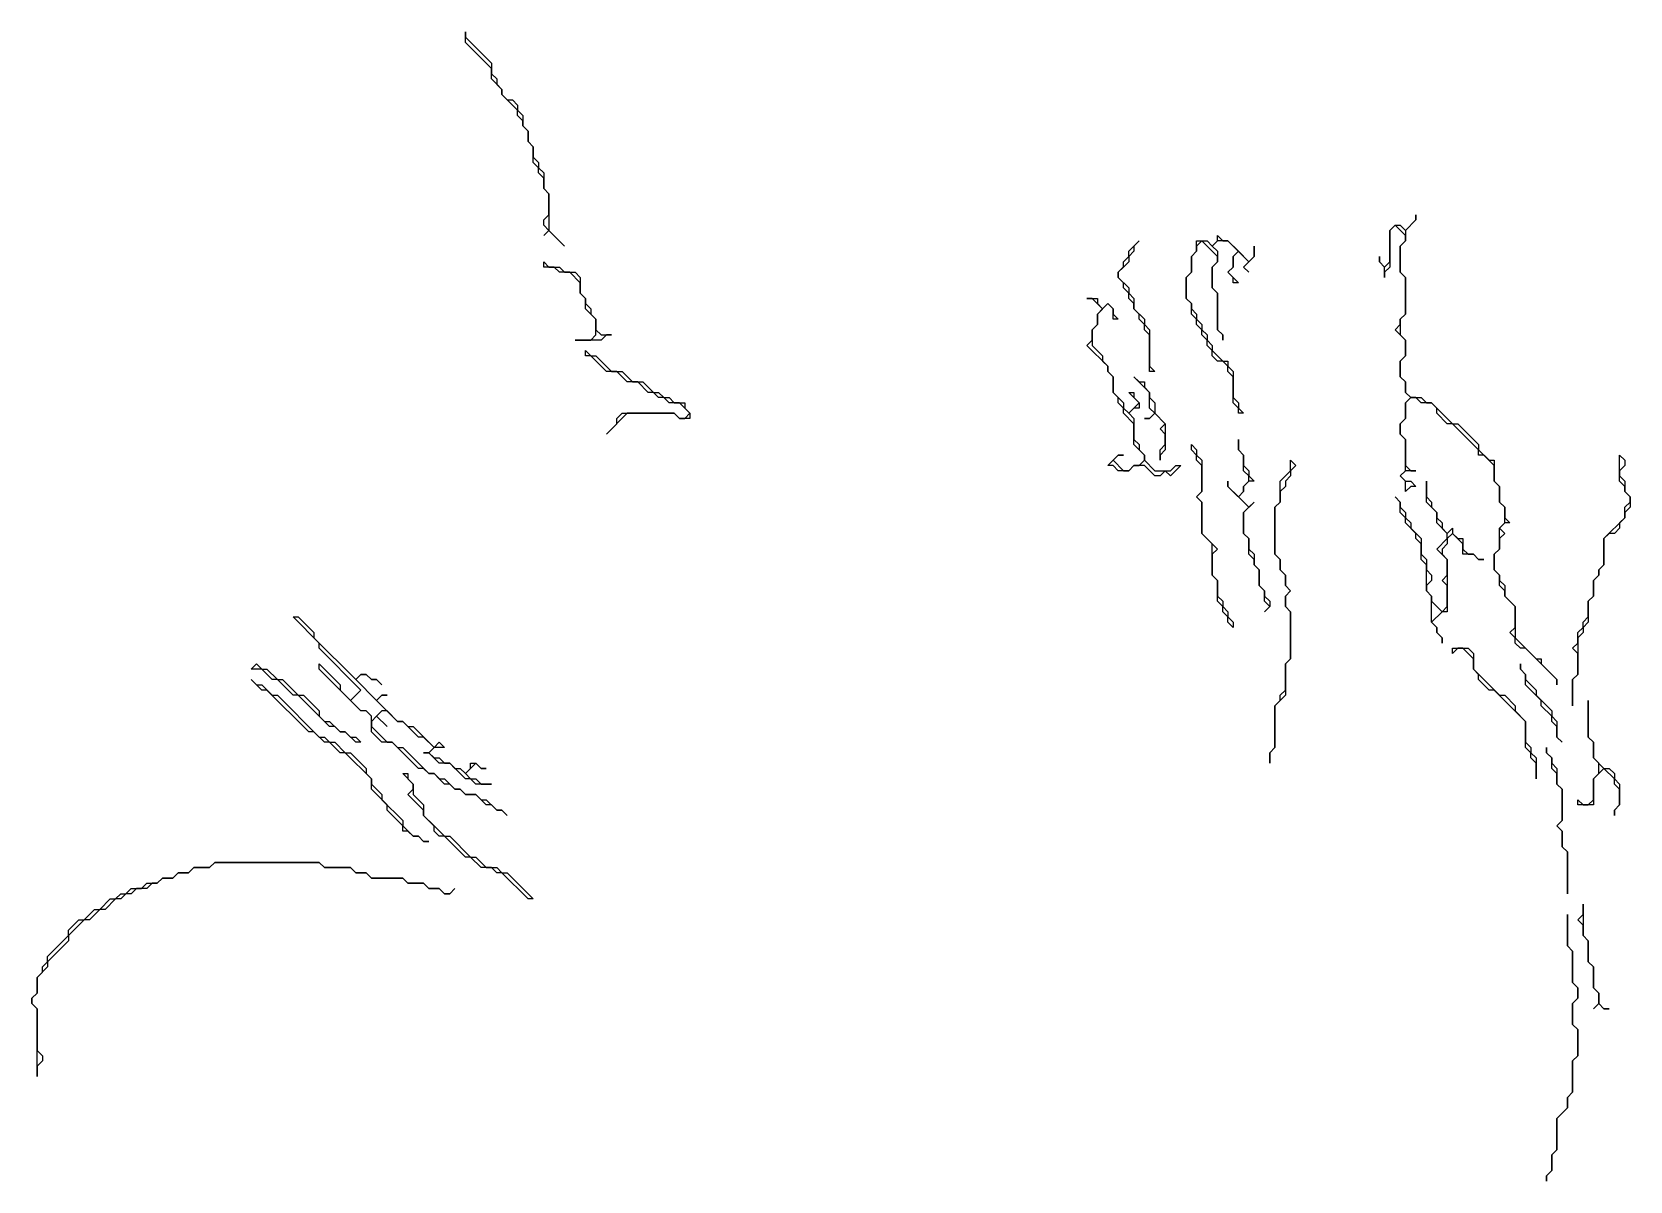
# Model space of a CAD drawing. Header units: metres. Extents: x 0 to 898, y 0 to 1598.
# Drawn here: x 65 to 371, y 1377 to 1597 of the extents above; entities that cross this region are included whole.
import ezdxf

# ---------------------------------------------------------------- set-up
doc = ezdxf.new("R2010")
doc.units = ezdxf.units.M

msp = doc.modelspace()

# ---------------------------------------------------------------- linework, layer by layer
for p, q in [((148, 1595), (148, 1597)), ((148, 1597), (148, 1596)), ((148, 1596), (153, 1591)), ((153, 1590), (148, 1595)), ((153, 1591), (153, 1589)), ((153, 1588), (153, 1590)), ((153, 1589), (154, 1588)), ((155, 1586), (153, 1588)), ((154, 1588), (154, 1587)), ((154, 1587), (155, 1586)), ((155, 1585), (155, 1586)), ((155, 1586), (155, 1585)), ((158, 1582), (155, 1585)), ((155, 1585), (156, 1584)), ((156, 1584), (157, 1584)), ((157, 1584), (158, 1583)), ((158, 1583), (158, 1582)), ((158, 1581), (158, 1582)), ((158, 1582), (159, 1581)), ((159, 1580), (158, 1581)), ((159, 1581), (159, 1579)), ((159, 1579), (159, 1580)), ((160, 1578), (159, 1579)), ((159, 1579), (160, 1578)), ((160, 1576), (160, 1578)), ((160, 1578), (160, 1576)), ((161, 1575), (160, 1576)), ((160, 1576), (161, 1575)), ((161, 1572), (161, 1575)), ((161, 1575), (161, 1573)), ((161, 1573), (162, 1572)), ((162, 1571), (161, 1572)), ((162, 1572), (162, 1571)), ((162, 1570), (162, 1571)), ((162, 1571), (163, 1570)), ((163, 1569), (162, 1570)), ((163, 1570), (163, 1567)), ((163, 1567), (163, 1569)), ((164, 1566), (163, 1567)), ((163, 1567), (164, 1566)), ((164, 1562), (164, 1566)), ((164, 1566), (164, 1559)), ((163, 1561), (164, 1562)), ((163, 1560), (163, 1561)), ((328, 1559), (330, 1561)), ((330, 1561), (328, 1559)), ((330, 1561), (330, 1562)), ((330, 1562), (330, 1561)), ((164, 1559), (163, 1560)), ((164, 1559), (163, 1558)), ((163, 1558), (164, 1559)), ((167, 1556), (164, 1559)), ((164, 1559), (167, 1556)), ((292, 1557), (292, 1558)), ((292, 1558), (293, 1557)), ((326, 1560), (325, 1559)), ((325, 1559), (326, 1560)), ((325, 1559), (325, 1552)), ((325, 1553), (325, 1559)), ((328, 1558), (326, 1560)), ((326, 1560), (327, 1560)), ((327, 1560), (328, 1559)), ((328, 1559), (328, 1557)), ((328, 1557), (328, 1558)), ((275, 1555), (277, 1557)), ((275, 1554), (275, 1555)), ((276, 1555), (275, 1554)), ((277, 1557), (276, 1556)), ((276, 1556), (276, 1555)), ((287, 1554), (288, 1555)), ((288, 1555), (287, 1554)), ((288, 1555), (288, 1557)), ((288, 1557), (290, 1557)), ((289, 1557), (288, 1556)), ((288, 1556), (288, 1555)), ((292, 1554), (289, 1557)), ((290, 1557), (291, 1556)), ((291, 1556), (292, 1557)), ((292, 1557), (291, 1556)), ((291, 1556), (292, 1555)), ((294, 1557), (292, 1557)), ((292, 1555), (292, 1553)), ((293, 1557), (294, 1557)), ((294, 1557), (298, 1553)), ((296, 1555), (294, 1557)), ((296, 1555), (295, 1554)), ((295, 1554), (296, 1555)), ((298, 1553), (296, 1555)), ((299, 1554), (299, 1556)), ((299, 1556), (299, 1554)), ((327, 1556), (328, 1557)), ((328, 1557), (327, 1556)), ((327, 1551), (327, 1556)), ((327, 1556), (327, 1551)), ((163, 1552), (163, 1553)), ((163, 1553), (164, 1552)), ((165, 1552), (163, 1552)), ((164, 1552), (166, 1552)), ((166, 1551), (165, 1552)), ((166, 1552), (167, 1551)), ((275, 1553), (273, 1551)), ((273, 1551), (274, 1552)), ((274, 1553), (275, 1554)), ((274, 1552), (274, 1553)), ((275, 1554), (275, 1553)), ((287, 1551), (287, 1554)), ((287, 1554), (287, 1551)), ((292, 1553), (291, 1552)), ((291, 1552), (292, 1553)), ((291, 1552), (291, 1548)), ((291, 1548), (291, 1552)), ((292, 1553), (292, 1554)), ((295, 1552), (294, 1551)), ((294, 1551), (295, 1552)), ((295, 1554), (295, 1552)), ((295, 1552), (295, 1554)), ((299, 1554), (297, 1552)), ((297, 1552), (298, 1553)), ((297, 1552), (298, 1551)), ((298, 1551), (297, 1552)), ((298, 1553), (299, 1554)), ((323, 1553), (323, 1554)), ((323, 1554), (323, 1553)), ((324, 1552), (323, 1553)), ((323, 1553), (324, 1552)), ((324, 1552), (325, 1553)), ((325, 1552), (324, 1551)), ((324, 1550), (324, 1552)), ((168, 1551), (166, 1551)), ((167, 1551), (169, 1551)), ((170, 1549), (168, 1551)), ((169, 1551), (170, 1550)), ((170, 1550), (170, 1547)), ((170, 1547), (170, 1549)), ((273, 1550), (273, 1551)), ((273, 1551), (273, 1550)), ((274, 1549), (273, 1550)), ((273, 1550), (275, 1548)), ((274, 1548), (274, 1549)), ((286, 1550), (287, 1551)), ((287, 1551), (286, 1550)), ((286, 1546), (286, 1550)), ((286, 1550), (286, 1546)), ((294, 1551), (296, 1549)), ((295, 1550), (294, 1551)), ((295, 1549), (295, 1550)), ((296, 1549), (295, 1549)), ((324, 1551), (324, 1550)), ((328, 1550), (327, 1551)), ((327, 1551), (328, 1550)), ((328, 1543), (328, 1550)), ((328, 1550), (328, 1543)), ((171, 1546), (170, 1547)), ((170, 1547), (171, 1546)), ((171, 1544), (171, 1546)), ((171, 1546), (171, 1545)), ((268, 1546), (267, 1546)), ((267, 1546), (269, 1546)), ((270, 1544), (268, 1546)), ((269, 1546), (269, 1545)), ((275, 1547), (274, 1548)), ((275, 1548), (275, 1547)), ((275, 1546), (275, 1547)), ((275, 1547), (276, 1546)), ((276, 1545), (275, 1546)), ((276, 1546), (276, 1544)), ((287, 1545), (286, 1546)), ((286, 1546), (287, 1545)), ((291, 1548), (292, 1547)), ((292, 1547), (291, 1548)), ((292, 1547), (292, 1540)), ((292, 1540), (292, 1547)), ((171, 1545), (172, 1544)), ((173, 1542), (171, 1544)), ((172, 1544), (172, 1543)), ((172, 1543), (173, 1542)), ((269, 1545), (270, 1544)), ((271, 1545), (269, 1543)), ((269, 1543), (270, 1544)), ((269, 1541), (269, 1543)), ((269, 1543), (269, 1541)), ((270, 1544), (271, 1545)), ((271, 1545), (272, 1544)), ((272, 1544), (271, 1545)), ((272, 1544), (272, 1543)), ((272, 1542), (272, 1544)), ((272, 1543), (273, 1542)), ((276, 1544), (276, 1545)), ((277, 1543), (276, 1544)), ((276, 1544), (278, 1542)), ((277, 1542), (277, 1543)), ((287, 1543), (287, 1545)), ((287, 1545), (287, 1544)), ((287, 1544), (288, 1543)), ((288, 1542), (287, 1543)), ((288, 1543), (288, 1542)), ((327, 1542), (328, 1543)), ((328, 1543), (327, 1542)), ((173, 1539), (173, 1542)), ((173, 1542), (173, 1540)), ((173, 1540), (174, 1539)), ((268, 1540), (269, 1541)), ((269, 1541), (268, 1540)), ((268, 1538), (268, 1540)), ((268, 1540), (268, 1537)), ((273, 1542), (272, 1542)), ((278, 1541), (277, 1542)), ((278, 1542), (278, 1541)), ((278, 1540), (278, 1541)), ((278, 1541), (279, 1540)), ((279, 1539), (278, 1540)), ((279, 1540), (279, 1533)), ((288, 1541), (288, 1542)), ((288, 1542), (289, 1541)), ((289, 1540), (288, 1541)), ((289, 1541), (289, 1540)), ((289, 1539), (289, 1540)), ((289, 1540), (290, 1539)), ((292, 1540), (293, 1539)), ((293, 1539), (292, 1540)), ((326, 1540), (327, 1541)), ((328, 1538), (326, 1540)), ((327, 1541), (327, 1542)), ((327, 1542), (327, 1539)), ((169, 1538), (172, 1538)), ((174, 1538), (169, 1538)), ((172, 1538), (173, 1539)), ((174, 1539), (176, 1539)), ((175, 1539), (174, 1538)), ((176, 1539), (175, 1539)), ((267, 1537), (268, 1538)), ((271, 1533), (267, 1537)), ((268, 1537), (270, 1535)), ((279, 1532), (279, 1539)), ((290, 1538), (289, 1539)), ((290, 1539), (290, 1538)), ((290, 1537), (290, 1538)), ((290, 1538), (291, 1537)), ((291, 1536), (290, 1537)), ((291, 1537), (291, 1536)), ((293, 1539), (293, 1538)), ((293, 1538), (293, 1539)), ((327, 1539), (328, 1538)), ((328, 1535), (328, 1538)), ((328, 1538), (328, 1535)), ((171, 1535), (171, 1536)), ((171, 1536), (172, 1535)), ((172, 1535), (171, 1535)), ((175, 1532), (172, 1535)), ((172, 1535), (173, 1535)), ((173, 1535), (176, 1532)), ((270, 1535), (270, 1534)), ((270, 1534), (271, 1533)), ((291, 1535), (291, 1536)), ((291, 1536), (293, 1534)), ((292, 1534), (291, 1535)), ((293, 1534), (292, 1534)), ((294, 1533), (293, 1534)), ((293, 1534), (294, 1534)), ((294, 1534), (294, 1533)), ((327, 1534), (328, 1535)), ((328, 1535), (327, 1534)), ((327, 1531), (327, 1534)), ((327, 1534), (327, 1531)), ((177, 1532), (175, 1532)), ((176, 1532), (178, 1532)), ((179, 1530), (177, 1532)), ((178, 1532), (180, 1530)), ((181, 1530), (179, 1530)), ((180, 1530), (182, 1530)), ((183, 1528), (181, 1530)), ((182, 1530), (184, 1528)), ((271, 1532), (271, 1533)), ((271, 1533), (271, 1532)), ((272, 1531), (271, 1532)), ((271, 1532), (272, 1531)), ((272, 1528), (272, 1531)), ((272, 1531), (272, 1528)), ((279, 1528), (276, 1531)), ((276, 1531), (277, 1530)), ((277, 1530), (278, 1530)), ((278, 1530), (278, 1529)), ((279, 1533), (280, 1532)), ((280, 1532), (279, 1532)), ((294, 1532), (294, 1533)), ((294, 1533), (295, 1532)), ((295, 1531), (294, 1532)), ((295, 1532), (295, 1527)), ((295, 1526), (295, 1531)), ((328, 1530), (327, 1531)), ((327, 1531), (328, 1530)), ((328, 1528), (328, 1530)), ((328, 1530), (328, 1528)), ((184, 1528), (183, 1528)), ((185, 1527), (184, 1528)), ((184, 1528), (185, 1528)), ((185, 1528), (186, 1527)), ((186, 1527), (185, 1527)), ((187, 1526), (186, 1527)), ((186, 1527), (187, 1527)), ((187, 1527), (188, 1526)), ((273, 1527), (272, 1528)), ((272, 1528), (274, 1526)), ((273, 1526), (273, 1527)), ((277, 1526), (275, 1528)), ((275, 1528), (276, 1528)), ((276, 1528), (276, 1527)), ((276, 1527), (277, 1526)), ((278, 1529), (279, 1528)), ((279, 1525), (279, 1528)), ((279, 1528), (279, 1527)), ((279, 1527), (280, 1526)), ((295, 1527), (296, 1526)), ((329, 1527), (328, 1528)), ((328, 1528), (329, 1527)), ((329, 1527), (328, 1526)), ((328, 1526), (329, 1527)), ((330, 1527), (329, 1527)), ((329, 1527), (331, 1527)), ((331, 1526), (330, 1527)), ((331, 1527), (332, 1526)), ((179, 1524), (175, 1520)), ((177, 1523), (178, 1524)), ((178, 1524), (188, 1524)), ((188, 1524), (179, 1524)), ((189, 1526), (187, 1526)), ((188, 1526), (190, 1526)), ((188, 1524), (189, 1523)), ((189, 1523), (188, 1524)), ((191, 1524), (189, 1526)), ((190, 1526), (190, 1525)), ((190, 1525), (191, 1524)), ((190, 1523), (191, 1524)), ((191, 1524), (191, 1523)), ((274, 1525), (273, 1526)), ((274, 1526), (274, 1525)), ((274, 1524), (274, 1525)), ((274, 1525), (275, 1524)), ((276, 1522), (274, 1524)), ((275, 1524), (277, 1526)), ((276, 1525), (275, 1524)), ((275, 1524), (276, 1523)), ((277, 1525), (276, 1525)), ((277, 1526), (277, 1525)), ((280, 1524), (279, 1525)), ((280, 1524), (279, 1523)), ((279, 1523), (280, 1524)), ((280, 1526), (280, 1524)), ((282, 1522), (280, 1524)), ((280, 1524), (282, 1522)), ((296, 1525), (295, 1526)), ((296, 1526), (296, 1525)), ((296, 1524), (296, 1525)), ((296, 1525), (297, 1524)), ((297, 1524), (296, 1524)), ((328, 1526), (328, 1523)), ((328, 1523), (328, 1526)), ((333, 1526), (331, 1526)), ((332, 1526), (333, 1526)), ((334, 1525), (333, 1526)), ((333, 1526), (337, 1522)), ((334, 1524), (334, 1525)), ((336, 1522), (334, 1524)), ((175, 1520), (177, 1522)), ((177, 1522), (177, 1523)), ((189, 1523), (190, 1523)), ((191, 1523), (189, 1523)), ((276, 1523), (276, 1519)), ((276, 1518), (276, 1522)), ((279, 1523), (278, 1523)), ((278, 1523), (279, 1523)), ((281, 1521), (282, 1522)), ((282, 1520), (281, 1521)), ((282, 1522), (282, 1517)), ((328, 1523), (327, 1522)), ((327, 1522), (328, 1523)), ((327, 1522), (327, 1520)), ((327, 1520), (327, 1522)), ((337, 1522), (336, 1522)), ((342, 1517), (337, 1522)), ((337, 1522), (338, 1522)), ((338, 1522), (342, 1518)), ((276, 1519), (277, 1518)), ((278, 1516), (276, 1518)), ((277, 1518), (277, 1517)), ((281, 1517), (282, 1518)), ((282, 1518), (282, 1520)), ((287, 1517), (287, 1518)), ((287, 1518), (288, 1517)), ((296, 1517), (296, 1519)), ((296, 1519), (296, 1517)), ((327, 1520), (328, 1519)), ((328, 1519), (327, 1520)), ((328, 1519), (328, 1514)), ((328, 1513), (328, 1519)), ((342, 1518), (342, 1517)), ((271, 1514), (273, 1516)), ((273, 1516), (272, 1515)), ((272, 1515), (274, 1513)), ((273, 1516), (274, 1516)), ((274, 1516), (273, 1516)), ((277, 1517), (278, 1516)), ((277, 1514), (278, 1515)), ((278, 1515), (278, 1516)), ((278, 1516), (278, 1515)), ((278, 1515), (280, 1513)), ((281, 1515), (281, 1517)), ((282, 1517), (281, 1516)), ((281, 1516), (281, 1515)), ((288, 1516), (287, 1517)), ((288, 1517), (288, 1516)), ((288, 1515), (288, 1516)), ((288, 1516), (289, 1515)), ((289, 1514), (288, 1515)), ((289, 1515), (289, 1509)), ((297, 1516), (296, 1517)), ((296, 1517), (297, 1516)), ((297, 1513), (297, 1516)), ((297, 1516), (297, 1514)), ((306, 1513), (306, 1515)), ((306, 1515), (307, 1514)), ((342, 1516), (342, 1517)), ((342, 1517), (344, 1515)), ((343, 1516), (342, 1516)), ((345, 1514), (343, 1516)), ((344, 1515), (345, 1515)), ((345, 1515), (345, 1511)), ((369, 1511), (369, 1516)), ((369, 1516), (370, 1515)), ((370, 1515), (370, 1514)), ((272, 1514), (271, 1514)), ((273, 1513), (272, 1514)), ((275, 1513), (273, 1513)), ((274, 1513), (275, 1513)), ((276, 1514), (275, 1513)), ((275, 1513), (276, 1514)), ((278, 1514), (276, 1514)), ((276, 1514), (277, 1514)), ((280, 1512), (278, 1514)), ((280, 1513), (283, 1513)), ((281, 1512), (280, 1512)), ((282, 1513), (281, 1512)), ((283, 1512), (282, 1513)), ((283, 1513), (284, 1514)), ((285, 1514), (283, 1512)), ((284, 1514), (285, 1514)), ((289, 1509), (289, 1514)), ((297, 1514), (298, 1513)), ((298, 1512), (297, 1513)), ((298, 1513), (298, 1512)), ((298, 1511), (298, 1512)), ((298, 1512), (299, 1511)), ((304, 1511), (306, 1513)), ((306, 1512), (305, 1511)), ((307, 1514), (306, 1513)), ((306, 1513), (306, 1512)), ((328, 1513), (327, 1512)), ((327, 1512), (328, 1513)), ((327, 1512), (328, 1511)), ((328, 1511), (327, 1512)), ((328, 1514), (329, 1513)), ((330, 1513), (328, 1513)), ((329, 1513), (330, 1513)), ((345, 1511), (345, 1514)), ((370, 1514), (369, 1513)), ((369, 1513), (369, 1512)), ((369, 1512), (370, 1511)), ((288, 1508), (289, 1509)), ((289, 1509), (288, 1508)), ((294, 1510), (294, 1511)), ((294, 1511), (294, 1510)), ((298, 1506), (294, 1510)), ((294, 1510), (296, 1508)), ((296, 1508), (297, 1509)), ((297, 1509), (296, 1508)), ((297, 1510), (298, 1511)), ((298, 1511), (297, 1510)), ((297, 1509), (297, 1510)), ((297, 1510), (297, 1509)), ((299, 1511), (298, 1511)), ((304, 1507), (304, 1511)), ((305, 1510), (304, 1509)), ((304, 1509), (304, 1507)), ((305, 1511), (305, 1510)), ((328, 1511), (329, 1511)), ((328, 1509), (328, 1511)), ((329, 1510), (328, 1509)), ((329, 1511), (330, 1510)), ((330, 1510), (329, 1510)), ((332, 1507), (332, 1511)), ((332, 1511), (332, 1508)), ((346, 1510), (345, 1511)), ((345, 1511), (346, 1510)), ((346, 1507), (346, 1510)), ((346, 1510), (346, 1507)), ((370, 1510), (369, 1511)), ((370, 1511), (370, 1509)), ((370, 1509), (370, 1510)), ((371, 1508), (370, 1509)), ((370, 1509), (371, 1508)), ((289, 1507), (288, 1508)), ((288, 1508), (289, 1507)), ((289, 1501), (289, 1507)), ((289, 1507), (289, 1501)), ((296, 1508), (298, 1506)), ((299, 1507), (297, 1505)), ((297, 1505), (298, 1506)), ((298, 1506), (299, 1507)), ((303, 1506), (304, 1507)), ((304, 1507), (303, 1506)), ((303, 1497), (303, 1506)), ((303, 1506), (303, 1497)), ((327, 1507), (326, 1508)), ((326, 1508), (327, 1507)), ((327, 1505), (327, 1507)), ((327, 1507), (327, 1506)), ((327, 1506), (328, 1505)), ((332, 1508), (333, 1507)), ((334, 1505), (332, 1507)), ((333, 1507), (333, 1506)), ((333, 1506), (334, 1505)), ((347, 1506), (346, 1507)), ((346, 1507), (347, 1506)), ((347, 1503), (347, 1506)), ((347, 1506), (347, 1504)), ((370, 1506), (371, 1507)), ((370, 1504), (370, 1506)), ((371, 1506), (370, 1505)), ((371, 1507), (371, 1508)), ((371, 1508), (371, 1506)), ((297, 1501), (297, 1505)), ((297, 1505), (297, 1501)), ((328, 1504), (327, 1505)), ((328, 1505), (328, 1504)), ((328, 1503), (328, 1504)), ((328, 1504), (329, 1503)), ((330, 1501), (328, 1503)), ((329, 1503), (329, 1502)), ((334, 1503), (334, 1505)), ((334, 1505), (334, 1504)), ((334, 1504), (335, 1503)), ((336, 1501), (334, 1503)), ((335, 1503), (335, 1502)), ((346, 1502), (347, 1503)), ((347, 1503), (346, 1502)), ((347, 1504), (348, 1503)), ((348, 1503), (347, 1503)), ((366, 1500), (370, 1504)), ((370, 1504), (369, 1503)), ((369, 1503), (369, 1502)), ((370, 1505), (370, 1504)), ((291, 1499), (289, 1501)), ((289, 1501), (292, 1498)), ((298, 1500), (297, 1501)), ((297, 1501), (298, 1500)), ((298, 1497), (298, 1500)), ((298, 1500), (298, 1498)), ((329, 1502), (331, 1500)), ((330, 1500), (330, 1501)), ((331, 1499), (330, 1500)), ((331, 1500), (331, 1497)), ((334, 1498), (336, 1500)), ((335, 1502), (336, 1501)), ((336, 1501), (337, 1502)), ((336, 1500), (336, 1501)), ((337, 1501), (336, 1500)), ((336, 1500), (336, 1499)), ((337, 1502), (337, 1501)), ((337, 1501), (338, 1500)), ((339, 1499), (337, 1501)), ((338, 1500), (339, 1500)), ((339, 1500), (339, 1498)), ((346, 1498), (346, 1502)), ((346, 1502), (347, 1501)), ((347, 1501), (346, 1500)), ((346, 1500), (346, 1498)), ((367, 1501), (366, 1500)), ((366, 1495), (366, 1500)), ((366, 1500), (366, 1495)), ((368, 1501), (367, 1501)), ((369, 1502), (368, 1501)), ((291, 1493), (291, 1499)), ((292, 1498), (291, 1497)), ((291, 1497), (291, 1493)), ((298, 1498), (299, 1497)), ((299, 1496), (298, 1497)), ((299, 1497), (299, 1495)), ((304, 1496), (303, 1497)), ((303, 1497), (304, 1496)), ((331, 1496), (331, 1499)), ((331, 1497), (332, 1496)), ((336, 1496), (334, 1498)), ((336, 1499), (335, 1498)), ((335, 1498), (335, 1497)), ((335, 1497), (336, 1496)), ((339, 1497), (339, 1499)), ((339, 1498), (340, 1497)), ((341, 1497), (339, 1497)), ((340, 1497), (341, 1497)), ((341, 1497), (342, 1496)), ((342, 1496), (341, 1497)), ((345, 1497), (346, 1498)), ((346, 1498), (345, 1497)), ((345, 1494), (345, 1497)), ((345, 1497), (345, 1494)), ((299, 1495), (299, 1496)), ((300, 1494), (299, 1495)), ((299, 1495), (300, 1494)), ((300, 1491), (300, 1494)), ((300, 1494), (300, 1491)), ((304, 1494), (304, 1496)), ((304, 1496), (304, 1494)), ((305, 1493), (304, 1494)), ((304, 1494), (305, 1493)), ((332, 1495), (331, 1496)), ((332, 1496), (332, 1494)), ((332, 1490), (332, 1495)), ((332, 1494), (333, 1493)), ((336, 1493), (336, 1496)), ((336, 1496), (336, 1486)), ((342, 1496), (343, 1496)), ((343, 1496), (342, 1496)), ((346, 1493), (345, 1494)), ((345, 1494), (346, 1493)), ((365, 1494), (366, 1495)), ((366, 1495), (365, 1494)), ((365, 1493), (365, 1494)), ((365, 1494), (365, 1493)), ((292, 1492), (291, 1493)), ((291, 1493), (292, 1492)), ((292, 1488), (292, 1492)), ((292, 1492), (292, 1489)), ((301, 1490), (300, 1491)), ((300, 1491), (301, 1490)), ((305, 1491), (305, 1493)), ((305, 1493), (305, 1491)), ((306, 1490), (305, 1491)), ((305, 1491), (306, 1490)), ((333, 1492), (332, 1491)), ((332, 1491), (332, 1490)), ((333, 1493), (333, 1492)), ((335, 1492), (336, 1493)), ((336, 1491), (335, 1492)), ((336, 1487), (336, 1491)), ((346, 1491), (346, 1493)), ((346, 1493), (346, 1492)), ((346, 1492), (347, 1491)), ((347, 1490), (346, 1491)), ((347, 1491), (347, 1489)), ((364, 1492), (365, 1493)), ((365, 1493), (364, 1492)), ((364, 1489), (364, 1492)), ((364, 1492), (364, 1489)), ((292, 1489), (293, 1488)), ((293, 1487), (292, 1488)), ((293, 1488), (293, 1487)), ((301, 1488), (301, 1490)), ((301, 1490), (301, 1489)), ((301, 1489), (302, 1488)), ((302, 1487), (301, 1488)), ((302, 1488), (302, 1487)), ((305, 1489), (306, 1490)), ((306, 1490), (305, 1489)), ((305, 1487), (305, 1489)), ((305, 1489), (305, 1487)), ((333, 1489), (332, 1490)), ((332, 1490), (333, 1489)), ((333, 1484), (333, 1489)), ((333, 1489), (333, 1488)), ((333, 1488), (335, 1486)), ((347, 1489), (347, 1490)), ((349, 1487), (347, 1489)), ((347, 1489), (349, 1487)), ((363, 1488), (364, 1489)), ((364, 1489), (363, 1488)), ((363, 1485), (363, 1488)), ((363, 1488), (363, 1484)), ((120, 1480), (115, 1485)), ((115, 1485), (116, 1485)), ((116, 1485), (119, 1482)), ((293, 1486), (293, 1487)), ((293, 1487), (294, 1486)), ((294, 1485), (293, 1486)), ((294, 1486), (294, 1485)), ((294, 1484), (294, 1485)), ((294, 1485), (295, 1484)), ((301, 1486), (302, 1487)), ((302, 1487), (301, 1486)), ((306, 1486), (305, 1487)), ((305, 1487), (306, 1486)), ((306, 1477), (306, 1486)), ((306, 1486), (306, 1477)), ((335, 1486), (333, 1484)), ((335, 1486), (336, 1487)), ((336, 1486), (335, 1486)), ((349, 1483), (349, 1487)), ((349, 1487), (349, 1481)), ((362, 1484), (363, 1485)), ((119, 1482), (119, 1481)), ((295, 1483), (294, 1484)), ((295, 1484), (295, 1483)), ((334, 1483), (333, 1484)), ((333, 1484), (334, 1483)), ((334, 1482), (334, 1483)), ((334, 1483), (334, 1482)), ((335, 1481), (334, 1482)), ((334, 1482), (335, 1481)), ((348, 1482), (349, 1483)), ((349, 1481), (348, 1482)), ((361, 1482), (362, 1483)), ((361, 1480), (361, 1482)), ((362, 1482), (361, 1481)), ((362, 1483), (362, 1484)), ((363, 1484), (362, 1483)), ((362, 1483), (362, 1482)), ((119, 1481), (127, 1473)), ((120, 1479), (120, 1480)), ((128, 1471), (120, 1479)), ((335, 1480), (335, 1481)), ((335, 1481), (335, 1480)), ((338, 1479), (337, 1478)), ((337, 1478), (337, 1479)), ((337, 1479), (340, 1479)), ((339, 1479), (338, 1479)), ((341, 1477), (339, 1479)), ((340, 1479), (341, 1478)), ((341, 1478), (341, 1475)), ((349, 1480), (349, 1481)), ((349, 1481), (353, 1477)), ((350, 1479), (349, 1480)), ((351, 1479), (350, 1479)), ((357, 1473), (351, 1479)), ((360, 1479), (361, 1480)), ((361, 1478), (360, 1479)), ((361, 1481), (361, 1474)), ((361, 1474), (361, 1478)), ((107, 1475), (108, 1476)), ((109, 1475), (107, 1475)), ((108, 1476), (109, 1475)), ((111, 1473), (109, 1475)), ((109, 1475), (110, 1475)), ((110, 1475), (112, 1473)), ((120, 1475), (120, 1476)), ((120, 1476), (124, 1472)), ((128, 1467), (120, 1475)), ((305, 1476), (306, 1477)), ((306, 1477), (305, 1476)), ((305, 1471), (305, 1476)), ((305, 1476), (305, 1470)), ((341, 1475), (341, 1477)), ((342, 1474), (341, 1475)), ((341, 1475), (346, 1470)), ((350, 1475), (350, 1476)), ((350, 1476), (350, 1475)), ((351, 1474), (350, 1475)), ((350, 1475), (351, 1474)), ((353, 1477), (354, 1477)), ((354, 1477), (354, 1476)), ((354, 1476), (357, 1473)), ((109, 1471), (107, 1473)), ((107, 1473), (108, 1472)), ((108, 1472), (109, 1472)), ((109, 1472), (111, 1470)), ((112, 1473), (111, 1473)), ((115, 1470), (112, 1473)), ((112, 1473), (113, 1473)), ((113, 1473), (116, 1470)), ((124, 1472), (124, 1471)), ((127, 1473), (128, 1474)), ((128, 1474), (127, 1473)), ((127, 1473), (131, 1469)), ((128, 1474), (129, 1474)), ((129, 1474), (128, 1474)), ((129, 1474), (130, 1473)), ((130, 1473), (129, 1474)), ((130, 1473), (131, 1473)), ((131, 1473), (130, 1473)), ((131, 1473), (132, 1472)), ((132, 1472), (131, 1473)), ((342, 1473), (342, 1474)), ((344, 1471), (342, 1473)), ((351, 1472), (351, 1474)), ((351, 1474), (351, 1473)), ((351, 1473), (353, 1471)), ((354, 1469), (351, 1472)), ((357, 1472), (357, 1473)), ((357, 1473), (357, 1472)), ((360, 1473), (361, 1474)), ((361, 1474), (360, 1473)), ((360, 1468), (360, 1473)), ((360, 1473), (360, 1468)), ((110, 1471), (109, 1471)), ((118, 1463), (110, 1471)), ((111, 1470), (112, 1470)), ((112, 1470), (120, 1462)), ((116, 1470), (115, 1470)), ((122, 1464), (116, 1470)), ((116, 1470), (117, 1470)), ((117, 1470), (120, 1467)), ((124, 1471), (126, 1469)), ((126, 1469), (128, 1471)), ((131, 1469), (132, 1470)), ((132, 1470), (131, 1469)), ((131, 1469), (135, 1465)), ((132, 1470), (133, 1470)), ((133, 1470), (132, 1470)), ((305, 1470), (303, 1468)), ((303, 1468), (304, 1469)), ((304, 1470), (305, 1471)), ((304, 1469), (304, 1470)), ((345, 1471), (344, 1471)), ((351, 1465), (345, 1471)), ((346, 1470), (347, 1470)), ((347, 1470), (349, 1468)), ((353, 1471), (353, 1470)), ((353, 1470), (356, 1467)), ((354, 1468), (354, 1469)), ((363, 1462), (363, 1469)), ((363, 1469), (363, 1462)), ((120, 1467), (120, 1466)), ((120, 1466), (121, 1465)), ((129, 1467), (128, 1467)), ((130, 1466), (129, 1467)), ((130, 1463), (130, 1466)), ((131, 1466), (130, 1465)), ((132, 1467), (131, 1466)), ((131, 1466), (133, 1464)), ((133, 1464), (131, 1466)), ((133, 1467), (132, 1467)), ((135, 1465), (133, 1467)), ((303, 1460), (303, 1468)), ((303, 1468), (303, 1460)), ((349, 1468), (349, 1467)), ((349, 1467), (351, 1465)), ((356, 1466), (354, 1468)), ((356, 1467), (356, 1466)), ((356, 1465), (356, 1466)), ((356, 1466), (357, 1465)), ((119, 1463), (118, 1463)), ((121, 1461), (119, 1463)), ((121, 1465), (122, 1465)), ((122, 1465), (124, 1463)), ((123, 1464), (122, 1464)), ((124, 1463), (123, 1464)), ((125, 1463), (124, 1463)), ((124, 1463), (125, 1463)), ((127, 1461), (125, 1463)), ((125, 1463), (126, 1462)), ((130, 1465), (130, 1464)), ((130, 1464), (133, 1461)), ((132, 1461), (130, 1463)), ((135, 1465), (136, 1465)), ((136, 1465), (135, 1465)), ((136, 1465), (137, 1464)), ((139, 1462), (136, 1465)), ((137, 1464), (138, 1464)), ((138, 1464), (142, 1460)), ((351, 1460), (351, 1465)), ((351, 1465), (351, 1461)), ((357, 1464), (356, 1465)), ((357, 1465), (357, 1462)), ((357, 1462), (357, 1464)), ((120, 1462), (121, 1462)), ((121, 1462), (122, 1461)), ((122, 1461), (121, 1461)), ((124, 1459), (122, 1461)), ((122, 1461), (123, 1461)), ((123, 1461), (125, 1459)), ((126, 1462), (127, 1462)), ((127, 1462), (128, 1461)), ((128, 1461), (127, 1461)), ((134, 1461), (132, 1461)), ((133, 1461), (134, 1461)), ((139, 1456), (134, 1461)), ((134, 1461), (135, 1460)), ((135, 1460), (136, 1460)), ((136, 1460), (141, 1455)), ((140, 1462), (139, 1462)), ((142, 1460), (140, 1462)), ((142, 1460), (141, 1459)), ((141, 1459), (142, 1460)), ((142, 1460), (143, 1461)), ((144, 1460), (142, 1460)), ((143, 1461), (144, 1460)), ((302, 1459), (303, 1460)), ((303, 1460), (302, 1459)), ((351, 1461), (352, 1460)), ((352, 1459), (351, 1460)), ((352, 1460), (352, 1459)), ((355, 1459), (355, 1460)), ((355, 1460), (355, 1459)), ((358, 1461), (357, 1462)), ((357, 1462), (358, 1461)), ((364, 1461), (363, 1462)), ((363, 1462), (364, 1461)), ((364, 1458), (364, 1461)), ((364, 1461), (364, 1458)), ((125, 1459), (124, 1459)), ((130, 1454), (125, 1459)), ((125, 1459), (126, 1459)), ((126, 1459), (129, 1456)), ((141, 1459), (140, 1459)), ((140, 1459), (141, 1459)), ((141, 1459), (142, 1458)), ((143, 1457), (141, 1459)), ((142, 1458), (143, 1458)), ((143, 1458), (144, 1457)), ((145, 1457), (143, 1457)), ((144, 1457), (145, 1457)), ((145, 1457), (146, 1456)), ((148, 1454), (145, 1457)), ((150, 1457), (148, 1455)), ((149, 1456), (149, 1457)), ((149, 1457), (150, 1457)), ((150, 1457), (151, 1456)), ((151, 1456), (150, 1457)), ((302, 1457), (302, 1459)), ((302, 1459), (302, 1457)), ((352, 1458), (352, 1459)), ((352, 1459), (353, 1458)), ((353, 1457), (352, 1458)), ((353, 1458), (353, 1454)), ((353, 1454), (353, 1457)), ((356, 1458), (355, 1459)), ((355, 1459), (356, 1458)), ((356, 1456), (356, 1458)), ((356, 1458), (356, 1457)), ((356, 1457), (357, 1456)), ((365, 1457), (364, 1458)), ((364, 1458), (366, 1456)), ((365, 1455), (365, 1457)), ((129, 1456), (129, 1455)), ((129, 1455), (130, 1454)), ((130, 1452), (130, 1454)), ((130, 1454), (130, 1453)), ((138, 1453), (136, 1455)), ((136, 1455), (137, 1455)), ((137, 1455), (137, 1454)), ((137, 1454), (138, 1453)), ((140, 1456), (139, 1456)), ((141, 1455), (140, 1456)), ((142, 1455), (141, 1455)), ((141, 1455), (142, 1455)), ((144, 1453), (142, 1455)), ((142, 1455), (143, 1454)), ((143, 1454), (144, 1454)), ((144, 1454), (146, 1452)), ((146, 1456), (147, 1456)), ((147, 1456), (148, 1455)), ((148, 1455), (149, 1456)), ((148, 1455), (149, 1454)), ((149, 1454), (148, 1454)), ((149, 1454), (150, 1454)), ((150, 1453), (149, 1454)), ((150, 1454), (151, 1453)), ((151, 1456), (152, 1456)), ((152, 1456), (151, 1456)), ((357, 1455), (356, 1456)), ((357, 1456), (357, 1453)), ((357, 1453), (357, 1455)), ((366, 1456), (364, 1454)), ((364, 1454), (365, 1455)), ((364, 1454), (364, 1449)), ((364, 1450), (364, 1454)), ((368, 1454), (366, 1456)), ((366, 1456), (367, 1456)), ((367, 1456), (368, 1455)), ((368, 1455), (368, 1454)), ((368, 1453), (368, 1454)), ((368, 1454), (369, 1453)), ((130, 1453), (132, 1451)), ((133, 1449), (130, 1452)), ((132, 1451), (132, 1450)), ((137, 1451), (138, 1452)), ((140, 1448), (137, 1451)), ((138, 1452), (138, 1453)), ((138, 1453), (138, 1451)), ((138, 1451), (140, 1449)), ((145, 1453), (144, 1453)), ((146, 1452), (145, 1453)), ((147, 1452), (146, 1452)), ((146, 1452), (147, 1452)), ((148, 1451), (147, 1452)), ((147, 1452), (148, 1451)), ((150, 1451), (148, 1451)), ((148, 1451), (150, 1451)), ((153, 1453), (150, 1453)), ((152, 1449), (150, 1451)), ((150, 1451), (151, 1450)), ((151, 1453), (153, 1453)), ((358, 1452), (357, 1453)), ((357, 1453), (358, 1452)), ((358, 1446), (358, 1452)), ((358, 1452), (358, 1446)), ((369, 1452), (368, 1453)), ((369, 1453), (369, 1449)), ((369, 1449), (369, 1452)), ((132, 1450), (136, 1446)), ((133, 1448), (133, 1449)), ((136, 1445), (133, 1448)), ((140, 1449), (140, 1447)), ((140, 1447), (140, 1448)), ((151, 1450), (152, 1450)), ((152, 1450), (154, 1448)), ((153, 1449), (152, 1449)), ((154, 1448), (153, 1449)), ((155, 1448), (154, 1448)), ((154, 1448), (155, 1448)), ((156, 1447), (155, 1448)), ((155, 1448), (156, 1447)), ((361, 1449), (361, 1450)), ((361, 1450), (362, 1449)), ((364, 1449), (361, 1449)), ((362, 1449), (363, 1449)), ((363, 1449), (364, 1450)), ((368, 1448), (369, 1449)), ((369, 1449), (368, 1448)), ((368, 1447), (368, 1448)), ((368, 1448), (368, 1447)), ((136, 1446), (136, 1445)), ((136, 1444), (136, 1445)), ((136, 1445), (138, 1443)), ((142, 1445), (140, 1447)), ((140, 1447), (144, 1443)), ((142, 1444), (142, 1445)), ((357, 1445), (358, 1446)), ((358, 1446), (357, 1445)), ((358, 1444), (357, 1445)), ((357, 1445), (358, 1444)), ((137, 1444), (136, 1444)), ((138, 1443), (137, 1444)), ((139, 1443), (138, 1443)), ((138, 1443), (139, 1443)), ((140, 1442), (139, 1443)), ((139, 1443), (140, 1442)), ((140, 1442), (141, 1442)), ((141, 1442), (140, 1442)), ((143, 1443), (142, 1444)), ((144, 1443), (143, 1443)), ((148, 1439), (144, 1443)), ((144, 1443), (145, 1443)), ((145, 1443), (149, 1439)), ((358, 1441), (358, 1444)), ((358, 1444), (358, 1441)), ((149, 1439), (148, 1439)), ((151, 1437), (149, 1439)), ((149, 1439), (150, 1439)), ((150, 1439), (152, 1437)), ((359, 1440), (358, 1441)), ((358, 1441), (359, 1440)), ((359, 1432), (359, 1440)), ((359, 1440), (359, 1432)), ((92, 1435), (93, 1436)), ((93, 1436), (92, 1435)), ((93, 1436), (95, 1436)), ((95, 1436), (93, 1436)), ((95, 1436), (96, 1437)), ((96, 1437), (95, 1436)), ((96, 1437), (99, 1437)), ((99, 1437), (96, 1437)), ((99, 1437), (100, 1438)), ((100, 1438), (99, 1437)), ((100, 1438), (120, 1438)), ((120, 1438), (100, 1438)), ((120, 1438), (121, 1437)), ((121, 1437), (120, 1438)), ((121, 1437), (126, 1437)), ((126, 1437), (121, 1437)), ((126, 1437), (127, 1436)), ((127, 1436), (126, 1437)), ((127, 1436), (129, 1436)), ((129, 1436), (127, 1436)), ((129, 1436), (130, 1435)), ((130, 1435), (129, 1436)), ((153, 1437), (151, 1437)), ((152, 1437), (154, 1437)), ((154, 1436), (153, 1437)), ((154, 1437), (155, 1436)), ((155, 1436), (154, 1436)), ((160, 1431), (155, 1436)), ((155, 1436), (156, 1436)), ((156, 1436), (161, 1431)), ((83, 1432), (84, 1433)), ((84, 1433), (86, 1433)), ((85, 1433), (84, 1432)), ((87, 1433), (85, 1433)), ((86, 1433), (87, 1434)), ((87, 1434), (89, 1434)), ((88, 1434), (87, 1433)), ((89, 1434), (88, 1434)), ((89, 1434), (90, 1435)), ((90, 1435), (89, 1434)), ((90, 1435), (92, 1435)), ((92, 1435), (90, 1435)), ((130, 1435), (136, 1435)), ((136, 1435), (130, 1435)), ((136, 1435), (137, 1434)), ((137, 1434), (136, 1435)), ((137, 1434), (140, 1434)), ((140, 1434), (137, 1434)), ((140, 1434), (141, 1433)), ((141, 1433), (140, 1434)), ((141, 1433), (143, 1433)), ((143, 1433), (141, 1433)), ((143, 1433), (144, 1432)), ((144, 1432), (143, 1433)), ((145, 1432), (146, 1433)), ((146, 1433), (145, 1432)), ((78, 1429), (80, 1431)), ((81, 1431), (79, 1429)), ((80, 1431), (81, 1431)), ((81, 1431), (82, 1432)), ((82, 1431), (81, 1431)), ((82, 1432), (83, 1432)), ((83, 1432), (82, 1431)), ((84, 1432), (83, 1432)), ((144, 1432), (145, 1432)), ((145, 1432), (144, 1432)), ((161, 1431), (160, 1431)), ((362, 1428), (362, 1430)), ((362, 1430), (362, 1424)), ((72, 1425), (74, 1427)), ((75, 1427), (72, 1424)), ((74, 1427), (75, 1427)), ((75, 1427), (77, 1429)), ((76, 1427), (75, 1427)), ((78, 1429), (76, 1427)), ((77, 1429), (78, 1429)), ((79, 1429), (78, 1429)), ((359, 1422), (359, 1428)), ((359, 1428), (359, 1422)), ((361, 1427), (362, 1428)), ((362, 1426), (361, 1427)), ((362, 1424), (362, 1426)), ((68, 1420), (72, 1424)), ((72, 1423), (68, 1419)), ((72, 1424), (72, 1425)), ((72, 1424), (72, 1423)), ((363, 1423), (362, 1424)), ((362, 1424), (363, 1423)), ((363, 1419), (363, 1423)), ((363, 1423), (363, 1419)), ((68, 1419), (68, 1420)), ((360, 1421), (359, 1422)), ((359, 1422), (360, 1421)), ((360, 1415), (360, 1421)), ((360, 1421), (360, 1415)), ((68, 1418), (66, 1416)), ((66, 1416), (67, 1417)), ((67, 1418), (68, 1419)), ((67, 1417), (67, 1418)), ((68, 1419), (68, 1418)), ((364, 1418), (363, 1419)), ((363, 1419), (364, 1418)), ((364, 1414), (364, 1418)), ((364, 1418), (364, 1414)), ((66, 1413), (66, 1416)), ((66, 1416), (66, 1413)), ((361, 1414), (360, 1415)), ((360, 1415), (361, 1414)), ((361, 1412), (361, 1414)), ((361, 1414), (361, 1412)), ((365, 1413), (364, 1414)), ((364, 1414), (365, 1413)), ((65, 1412), (66, 1413)), ((66, 1413), (65, 1412)), ((65, 1411), (65, 1412)), ((65, 1412), (65, 1411)), ((66, 1410), (65, 1411)), ((65, 1411), (66, 1410)), ((360, 1411), (361, 1412)), ((361, 1412), (360, 1411)), ((360, 1407), (360, 1411)), ((360, 1411), (360, 1407)), ((364, 1410), (365, 1411)), ((365, 1411), (364, 1410)), ((365, 1411), (365, 1413)), ((365, 1413), (365, 1411)), ((365, 1411), (366, 1410)), ((366, 1410), (365, 1411)), ((66, 1397), (66, 1410)), ((66, 1410), (66, 1402)), ((366, 1410), (367, 1410)), ((367, 1410), (366, 1410)), ((361, 1406), (360, 1407)), ((360, 1407), (361, 1406)), ((361, 1401), (361, 1406)), ((361, 1406), (361, 1401)), ((66, 1402), (67, 1401)), ((67, 1400), (66, 1399)), ((66, 1399), (66, 1397)), ((67, 1401), (67, 1400)), ((360, 1400), (361, 1401)), ((361, 1401), (360, 1400)), ((360, 1394), (360, 1400)), ((360, 1400), (360, 1394)), ((359, 1393), (360, 1394)), ((360, 1394), (359, 1393)), ((359, 1391), (359, 1393)), ((359, 1393), (359, 1391)), ((357, 1389), (359, 1391)), ((359, 1391), (357, 1389)), ((357, 1383), (357, 1389)), ((357, 1389), (357, 1383)), ((356, 1382), (357, 1383)), ((357, 1383), (356, 1382)), ((356, 1379), (356, 1382)), ((356, 1382), (356, 1379)), ((355, 1378), (356, 1379)), ((356, 1379), (355, 1378)), ((355, 1377), (355, 1378)), ((355, 1378), (355, 1377))]:
    msp.add_line(p, q)

doc.saveas('drawing.dxf')
